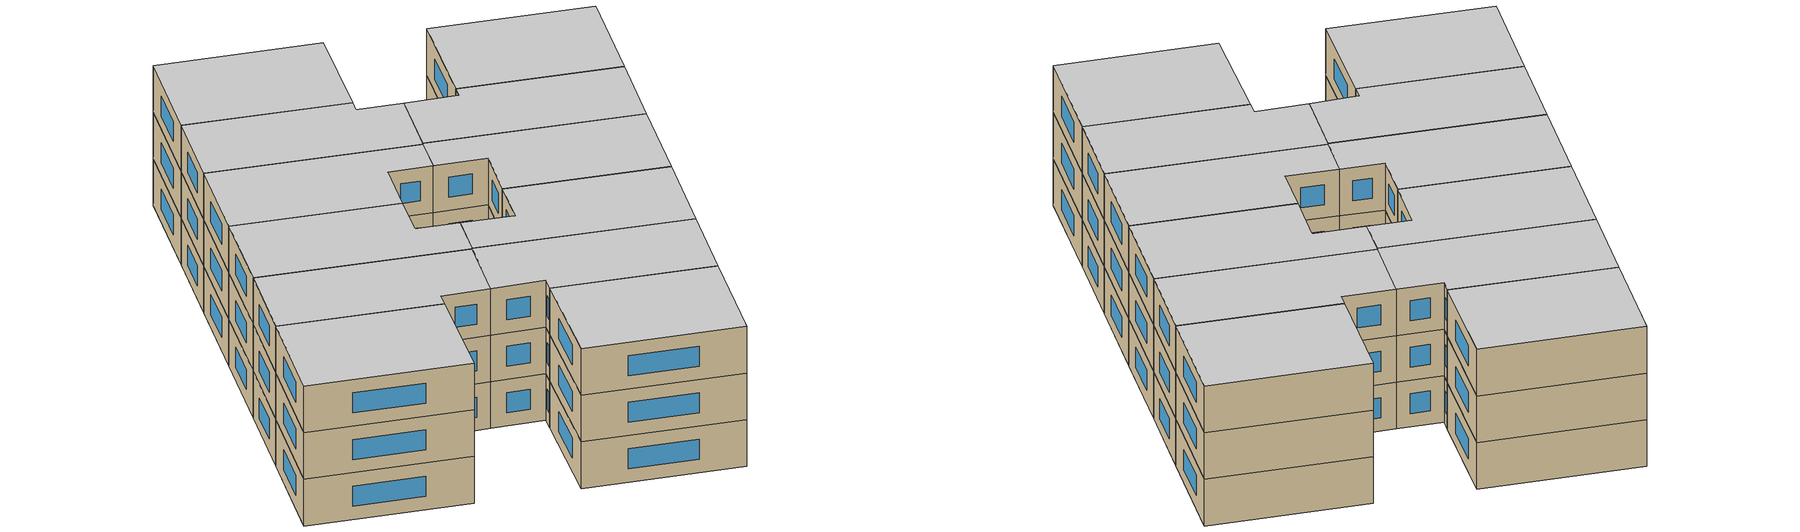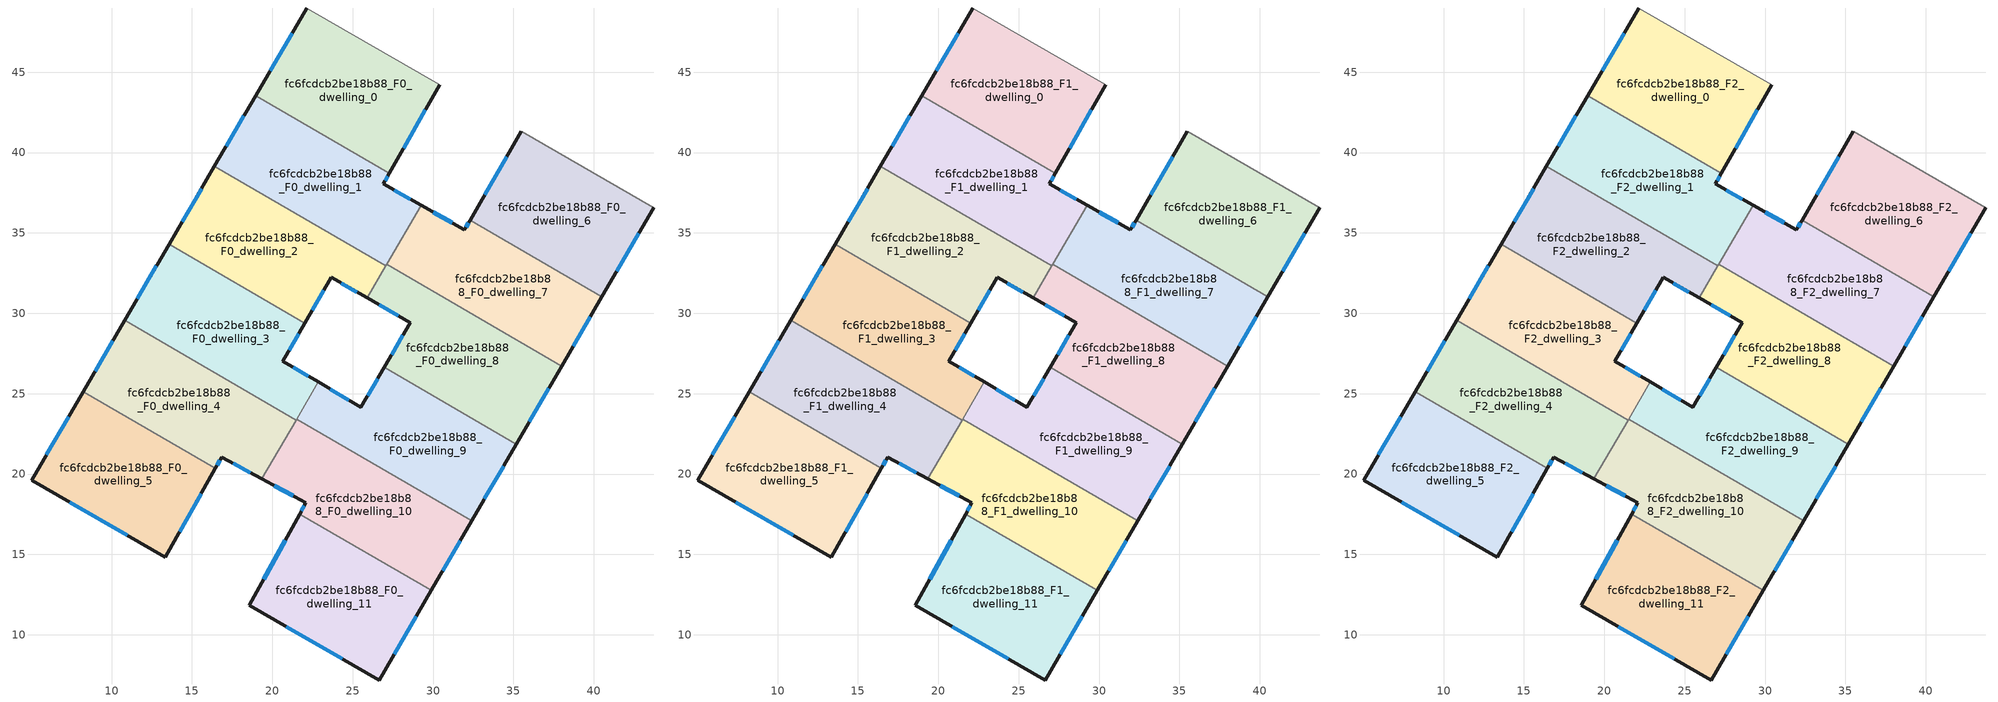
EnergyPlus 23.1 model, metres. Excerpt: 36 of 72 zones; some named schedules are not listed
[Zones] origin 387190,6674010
fc6fcdcb2be18b88_F0_dwelling_0
 floor ground (EU_floor_Construction): 30.42,44.23 27.28,38.71 18.96,43.55 22.13,49 z0
 wall outside (EU_wall_Construction): 22.13,49 18.96,43.55 / 27.28,38.71 30.42,44.23 z0:3
 wall to fc6fcdcb2be18b88_F0_dwelling_1 (EU_wall_Construction): 18.96,43.55 27.28,38.71 z0:3
 wall adiabatic (EU_wall_Construction): 30.42,44.23 22.13,49 z0:3
 window (EU_Window_Construction): 21.22,47.44 19.86,45.1 / 28.18,40.28 29.52,42.65 z0.86:2.14
fc6fcdcb2be18b88_F0_dwelling_1
 floor ground (EU_floor_Construction): 27.28,38.71 26.91,38.05 29.25,36.73 27.06,32.96 16.4,39.15 18.96,43.55 z0
 wall outside (EU_wall_Construction): 18.96,43.55 16.4,39.15 / 29.25,36.73 26.91,38.05 27.28,38.71 z0:3
 wall to fc6fcdcb2be18b88_F0_dwelling_2 (EU_wall_Construction): 16.4,39.15 27.06,32.96 z0:3
 wall to fc6fcdcb2be18b88_F0_dwelling_7 (EU_wall_Construction): 27.11,33.04 29.25,36.73 z0:3
 wall to fc6fcdcb2be18b88_F0_dwelling_8 (EU_wall_Construction): 27.06,32.96 27.11,33.04 z0:3
 window (EU_Window_Construction): 18.23,42.29 17.13,40.41 / 27.02,38.24 27.18,38.52 / 28.58,37.1 27.58,37.67 z0.86:2.14
fc6fcdcb2be18b88_F0_dwelling_10
 floor ground (EU_floor_Construction): 32.4,17.09 29.88,12.76 21.7,17.51 22.09,18.22 19.35,19.7 21.51,23.42 z0
 wall outside (EU_wall_Construction): 19.35,19.7 22.09,18.22 21.7,17.51 / 29.88,12.76 32.4,17.09 z0:3
 wall to fc6fcdcb2be18b88_F0_dwelling_9 (EU_wall_Construction): 32.4,17.09 21.51,23.42 z0:3
 wall to fc6fcdcb2be18b88_F0_dwelling_11 (EU_wall_Construction): 21.7,17.51 29.88,12.76 z0:3
 wall to fc6fcdcb2be18b88_F0_dwelling_4 (EU_wall_Construction): 21.48,23.36 19.35,19.7 z0:3
 wall to fc6fcdcb2be18b88_F0_dwelling_3 (EU_wall_Construction): 21.51,23.42 21.48,23.36 z0:3
 window (EU_Window_Construction): 20.13,19.27 21.31,18.64 / 30.6,13.99 31.68,15.85 / 21.98,18.02 21.81,17.71 z0.86:2.14
fc6fcdcb2be18b88_F0_dwelling_11
 floor ground (EU_floor_Construction): 29.88,12.76 26.64,7.19 18.57,11.83 21.7,17.51 z0
 wall outside (EU_wall_Construction): 21.7,17.51 18.57,11.83 26.64,7.19 29.88,12.76 z0:3
 window (EU_Window_Construction): 27.57,8.78 28.96,11.16 / 20.87,10.51 24.34,8.51 / 20.8,15.89 19.46,13.46 z0.86:2.14
fc6fcdcb2be18b88_F0_dwelling_2
 floor ground (EU_floor_Construction): 27.06,32.96 25.89,30.96 23.66,32.23 22.02,29.39 13.58,34.3 16.4,39.15 z0
 wall outside (EU_wall_Construction): 16.4,39.15 13.58,34.3 / 22.02,29.39 23.66,32.23 25.89,30.96 z0:3
 wall to fc6fcdcb2be18b88_F0_dwelling_3 (EU_wall_Construction): 13.58,34.3 22.02,29.39 z0:3
 wall to fc6fcdcb2be18b88_F0_dwelling_8 (EU_wall_Construction): 25.89,30.96 27.06,32.96 z0:3
 window (EU_Window_Construction): 15.59,37.76 14.38,35.69 / 24.3,31.87 25.26,31.32 / 22.49,30.2 23.19,31.42 z0.86:2.14
fc6fcdcb2be18b88_F0_dwelling_3
 floor ground (EU_floor_Construction): 22.02,29.39 20.66,27.03 22.85,25.73 21.48,23.36 10.82,29.56 13.58,34.3 z0
 wall outside (EU_wall_Construction): 13.58,34.3 10.82,29.56 / 22.85,25.73 20.66,27.03 22.02,29.39 z0:3
 wall to fc6fcdcb2be18b88_F0_dwelling_4 (EU_wall_Construction): 10.82,29.56 21.48,23.36 z0:3
 wall to fc6fcdcb2be18b88_F0_dwelling_9 (EU_wall_Construction): 21.51,23.42 22.85,25.73 z0:3
 window (EU_Window_Construction): 12.79,32.95 11.6,30.91 / 21.05,27.7 21.63,28.72 / 22.23,26.1 21.29,26.65 z0.86:2.14
fc6fcdcb2be18b88_F0_dwelling_4
 floor ground (EU_floor_Construction): 21.48,23.36 19.35,19.7 16.84,21.05 16.45,20.36 8.24,25.13 10.82,29.56 z0
 wall outside (EU_wall_Construction): 10.82,29.56 8.24,25.13 / 16.45,20.36 16.84,21.05 19.35,19.7 z0:3
 wall to fc6fcdcb2be18b88_F0_dwelling_5 (EU_wall_Construction): 8.24,25.13 16.45,20.36 z0:3
 window (EU_Window_Construction): 10.08,28.29 8.98,26.4 / 17.56,20.66 18.63,20.08 / 16.56,20.56 16.73,20.85 z0.86:2.14
fc6fcdcb2be18b88_F0_dwelling_5
 floor ground (EU_floor_Construction): 16.45,20.36 13.34,14.84 5.03,19.62 8.24,25.13 z0
 wall outside (EU_wall_Construction): 8.24,25.13 5.03,19.62 13.34,14.84 16.45,20.36 z0:3
 window (EU_Window_Construction): 14.23,16.42 15.56,18.78 / 7.41,18.25 10.97,16.2 / 7.32,23.56 5.95,21.19 z0.86:2.14
fc6fcdcb2be18b88_F0_dwelling_6
 floor ground (EU_floor_Construction): 43.73,36.58 40.51,31.03 32.3,35.8 35.48,41.32 z0
 wall outside (EU_wall_Construction): 35.48,41.32 32.3,35.8 / 40.51,31.03 43.73,36.58 z0:3
 wall to fc6fcdcb2be18b88_F0_dwelling_7 (EU_wall_Construction): 32.3,35.8 40.51,31.03 z0:3
 wall adiabatic (EU_wall_Construction): 43.73,36.58 35.48,41.32 z0:3
 window (EU_Window_Construction): 34.57,39.74 33.21,37.38 / 41.43,32.62 42.81,34.99 z0.86:2.14
fc6fcdcb2be18b88_F0_dwelling_7
 floor ground (EU_floor_Construction): 40.51,31.03 37.99,26.71 27.11,33.04 29.25,36.73 31.95,35.2 32.3,35.8 z0
 wall outside (EU_wall_Construction): 32.3,35.8 31.95,35.2 29.25,36.73 / 37.99,26.71 40.51,31.03 z0:3
 wall to fc6fcdcb2be18b88_F0_dwelling_8 (EU_wall_Construction): 27.11,33.04 37.99,26.71 z0:3
 window (EU_Window_Construction): 31.18,35.63 30.02,36.29 / 32.2,35.63 32.05,35.37 / 38.71,27.95 39.79,29.8 z0.86:2.14
fc6fcdcb2be18b88_F0_dwelling_8
 floor ground (EU_floor_Construction): 37.99,26.71 35.17,21.86 26.96,26.63 28.59,29.42 25.89,30.96 27.11,33.04 z0
 wall outside (EU_wall_Construction): 25.89,30.96 28.59,29.42 26.96,26.63 / 35.17,21.86 37.99,26.71 z0:3
 wall to fc6fcdcb2be18b88_F0_dwelling_9 (EU_wall_Construction): 26.96,26.63 35.17,21.86 z0:3
 window (EU_Window_Construction): 26.66,30.52 27.82,29.86 / 35.98,23.25 37.19,25.33 / 28.12,28.62 27.43,27.43 z0.86:2.14
fc6fcdcb2be18b88_F0_dwelling_9
 floor ground (EU_floor_Construction): 35.17,21.86 32.4,17.09 21.51,23.42 22.85,25.73 25.51,24.15 26.96,26.63 z0
 wall outside (EU_wall_Construction): 26.96,26.63 25.51,24.15 22.85,25.73 / 32.4,17.09 35.17,21.86 z0:3
 window (EU_Window_Construction): 24.75,24.6 23.61,25.28 / 26.55,25.93 25.93,24.86 / 33.19,18.45 34.38,20.5 z0.86:2.14
fc6fcdcb2be18b88_F1_dwelling_0
 floor to fc6fcdcb2be18b88_F0_dwelling_0 (EU_floor_Construction): 30.42,44.23 27.28,38.71 18.96,43.55 22.13,49 z3
 wall outside (EU_wall_Construction): 22.13,49 18.96,43.55 / 27.28,38.71 30.42,44.23 z3:6
 wall to fc6fcdcb2be18b88_F1_dwelling_1 (EU_wall_Construction): 18.96,43.55 27.28,38.71 z3:6
 wall adiabatic (EU_wall_Construction): 30.42,44.23 22.13,49 z3:6
 window (EU_Window_Construction): 21.22,47.44 19.86,45.1 / 28.18,40.28 29.52,42.65 z3.86:5.14
fc6fcdcb2be18b88_F1_dwelling_1
 floor to fc6fcdcb2be18b88_F0_dwelling_1 (EU_floor_Construction): 27.28,38.71 26.91,38.05 29.25,36.73 27.06,32.96 16.4,39.15 18.96,43.55 z3
 wall outside (EU_wall_Construction): 18.96,43.55 16.4,39.15 / 29.25,36.73 26.91,38.05 27.28,38.71 z3:6
 wall to fc6fcdcb2be18b88_F1_dwelling_2 (EU_wall_Construction): 16.4,39.15 27.06,32.96 z3:6
 wall to fc6fcdcb2be18b88_F1_dwelling_7 (EU_wall_Construction): 27.11,33.04 29.25,36.73 z3:6
 wall to fc6fcdcb2be18b88_F1_dwelling_8 (EU_wall_Construction): 27.06,32.96 27.11,33.04 z3:6
 window (EU_Window_Construction): 18.23,42.29 17.13,40.41 / 27.02,38.24 27.18,38.52 / 28.58,37.1 27.58,37.67 z3.86:5.14
fc6fcdcb2be18b88_F1_dwelling_10
 floor to fc6fcdcb2be18b88_F0_dwelling_10 (EU_floor_Construction): 32.4,17.09 29.88,12.76 21.7,17.51 22.09,18.22 19.35,19.7 21.51,23.42 z3
 wall outside (EU_wall_Construction): 19.35,19.7 22.09,18.22 21.7,17.51 / 29.88,12.76 32.4,17.09 z3:6
 wall to fc6fcdcb2be18b88_F1_dwelling_9 (EU_wall_Construction): 32.4,17.09 21.51,23.42 z3:6
 wall to fc6fcdcb2be18b88_F1_dwelling_11 (EU_wall_Construction): 21.7,17.51 29.88,12.76 z3:6
 wall to fc6fcdcb2be18b88_F1_dwelling_4 (EU_wall_Construction): 21.48,23.36 19.35,19.7 z3:6
 wall to fc6fcdcb2be18b88_F1_dwelling_3 (EU_wall_Construction): 21.51,23.42 21.48,23.36 z3:6
 window (EU_Window_Construction): 20.13,19.27 21.31,18.64 / 30.6,13.99 31.68,15.85 / 21.98,18.02 21.81,17.71 z3.86:5.14
fc6fcdcb2be18b88_F1_dwelling_11
 floor to fc6fcdcb2be18b88_F0_dwelling_11 (EU_floor_Construction): 29.88,12.76 26.64,7.19 18.57,11.83 21.7,17.51 z3
 wall outside (EU_wall_Construction): 21.7,17.51 18.57,11.83 26.64,7.19 29.88,12.76 z3:6
 window (EU_Window_Construction): 27.57,8.78 28.96,11.16 / 20.87,10.51 24.34,8.51 / 20.8,15.89 19.46,13.46 z3.86:5.14
fc6fcdcb2be18b88_F1_dwelling_2
 floor to fc6fcdcb2be18b88_F0_dwelling_2 (EU_floor_Construction): 27.06,32.96 25.89,30.96 23.66,32.23 22.02,29.39 13.58,34.3 16.4,39.15 z3
 wall outside (EU_wall_Construction): 16.4,39.15 13.58,34.3 / 22.02,29.39 23.66,32.23 25.89,30.96 z3:6
 wall to fc6fcdcb2be18b88_F1_dwelling_3 (EU_wall_Construction): 13.58,34.3 22.02,29.39 z3:6
 wall to fc6fcdcb2be18b88_F1_dwelling_8 (EU_wall_Construction): 25.89,30.96 27.06,32.96 z3:6
 window (EU_Window_Construction): 15.59,37.76 14.38,35.69 / 24.3,31.87 25.26,31.32 / 22.49,30.2 23.19,31.42 z3.86:5.14
fc6fcdcb2be18b88_F1_dwelling_3
 floor to fc6fcdcb2be18b88_F0_dwelling_3 (EU_floor_Construction): 22.02,29.39 20.66,27.03 22.85,25.73 21.48,23.36 10.82,29.56 13.58,34.3 z3
 wall outside (EU_wall_Construction): 13.58,34.3 10.82,29.56 / 22.85,25.73 20.66,27.03 22.02,29.39 z3:6
 wall to fc6fcdcb2be18b88_F1_dwelling_4 (EU_wall_Construction): 10.82,29.56 21.48,23.36 z3:6
 wall to fc6fcdcb2be18b88_F1_dwelling_9 (EU_wall_Construction): 21.51,23.42 22.85,25.73 z3:6
 window (EU_Window_Construction): 12.79,32.95 11.6,30.91 / 21.05,27.7 21.63,28.72 / 22.23,26.1 21.29,26.65 z3.86:5.14
fc6fcdcb2be18b88_F1_dwelling_4
 floor to fc6fcdcb2be18b88_F0_dwelling_4 (EU_floor_Construction): 21.48,23.36 19.35,19.7 16.84,21.05 16.45,20.36 8.24,25.13 10.82,29.56 z3
 wall outside (EU_wall_Construction): 10.82,29.56 8.24,25.13 / 16.45,20.36 16.84,21.05 19.35,19.7 z3:6
 wall to fc6fcdcb2be18b88_F1_dwelling_5 (EU_wall_Construction): 8.24,25.13 16.45,20.36 z3:6
 window (EU_Window_Construction): 10.08,28.29 8.98,26.4 / 17.56,20.66 18.63,20.08 / 16.56,20.56 16.73,20.85 z3.86:5.14
fc6fcdcb2be18b88_F1_dwelling_5
 floor to fc6fcdcb2be18b88_F0_dwelling_5 (EU_floor_Construction): 16.45,20.36 13.34,14.84 5.03,19.62 8.24,25.13 z3
 wall outside (EU_wall_Construction): 8.24,25.13 5.03,19.62 13.34,14.84 16.45,20.36 z3:6
 window (EU_Window_Construction): 14.23,16.42 15.56,18.78 / 7.41,18.25 10.97,16.2 / 7.32,23.56 5.95,21.19 z3.86:5.14
fc6fcdcb2be18b88_F1_dwelling_6
 floor to fc6fcdcb2be18b88_F0_dwelling_6 (EU_floor_Construction): 43.73,36.58 40.51,31.03 32.3,35.8 35.48,41.32 z3
 wall outside (EU_wall_Construction): 35.48,41.32 32.3,35.8 / 40.51,31.03 43.73,36.58 z3:6
 wall to fc6fcdcb2be18b88_F1_dwelling_7 (EU_wall_Construction): 32.3,35.8 40.51,31.03 z3:6
 wall adiabatic (EU_wall_Construction): 43.73,36.58 35.48,41.32 z3:6
 window (EU_Window_Construction): 34.57,39.74 33.21,37.38 / 41.43,32.62 42.81,34.99 z3.86:5.14
fc6fcdcb2be18b88_F1_dwelling_7
 floor to fc6fcdcb2be18b88_F0_dwelling_7 (EU_floor_Construction): 40.51,31.03 37.99,26.71 27.11,33.04 29.25,36.73 31.95,35.2 32.3,35.8 z3
 wall outside (EU_wall_Construction): 32.3,35.8 31.95,35.2 29.25,36.73 / 37.99,26.71 40.51,31.03 z3:6
 wall to fc6fcdcb2be18b88_F1_dwelling_8 (EU_wall_Construction): 27.11,33.04 37.99,26.71 z3:6
 window (EU_Window_Construction): 31.18,35.63 30.02,36.29 / 32.2,35.63 32.05,35.37 / 38.71,27.95 39.79,29.8 z3.86:5.14
fc6fcdcb2be18b88_F1_dwelling_8
 floor to fc6fcdcb2be18b88_F0_dwelling_8 (EU_floor_Construction): 37.99,26.71 35.17,21.86 26.96,26.63 28.59,29.42 25.89,30.96 27.11,33.04 z3
 wall outside (EU_wall_Construction): 25.89,30.96 28.59,29.42 26.96,26.63 / 35.17,21.86 37.99,26.71 z3:6
 wall to fc6fcdcb2be18b88_F1_dwelling_9 (EU_wall_Construction): 26.96,26.63 35.17,21.86 z3:6
 window (EU_Window_Construction): 26.66,30.52 27.82,29.86 / 35.98,23.25 37.19,25.33 / 28.12,28.62 27.43,27.43 z3.86:5.14
fc6fcdcb2be18b88_F1_dwelling_9
 floor to fc6fcdcb2be18b88_F0_dwelling_9 (EU_floor_Construction): 35.17,21.86 32.4,17.09 21.51,23.42 22.85,25.73 25.51,24.15 26.96,26.63 z3
 wall outside (EU_wall_Construction): 26.96,26.63 25.51,24.15 22.85,25.73 / 32.4,17.09 35.17,21.86 z3:6
 window (EU_Window_Construction): 24.75,24.6 23.61,25.28 / 26.55,25.93 25.93,24.86 / 33.19,18.45 34.38,20.5 z3.86:5.14
fc6fcdcb2be18b88_F2_dwelling_0
 floor to fc6fcdcb2be18b88_F1_dwelling_0 (EU_floor_Construction): 30.42,44.23 27.28,38.71 18.96,43.55 22.13,49 z6
 wall outside (EU_wall_Construction): 22.13,49 18.96,43.55 / 27.28,38.71 30.42,44.23 z6:9
 wall to fc6fcdcb2be18b88_F2_dwelling_1 (EU_wall_Construction): 18.96,43.55 27.28,38.71 z6:9
 wall adiabatic (EU_wall_Construction): 30.42,44.23 22.13,49 z6:9
 window (EU_Window_Construction): 21.22,47.44 19.86,45.1 / 28.18,40.28 29.52,42.65 z6.86:8.14
 ceiling to fc6fcdcb2be18b88_F3_dwelling_0 (EU_floor_Construction): 27.28,38.71 30.42,44.23 22.13,49 18.96,43.55 z9
fc6fcdcb2be18b88_F2_dwelling_1
 floor to fc6fcdcb2be18b88_F1_dwelling_1 (EU_floor_Construction): 27.28,38.71 26.91,38.05 29.25,36.73 27.06,32.96 16.4,39.15 18.96,43.55 z6
 wall outside (EU_wall_Construction): 18.96,43.55 16.4,39.15 / 29.25,36.73 26.91,38.05 27.28,38.71 z6:9
 wall to fc6fcdcb2be18b88_F2_dwelling_2 (EU_wall_Construction): 16.4,39.15 27.06,32.96 z6:9
 wall to fc6fcdcb2be18b88_F2_dwelling_7 (EU_wall_Construction): 27.11,33.04 29.25,36.73 z6:9
 wall to fc6fcdcb2be18b88_F2_dwelling_8 (EU_wall_Construction): 27.06,32.96 27.11,33.04 z6:9
 window (EU_Window_Construction): 18.23,42.29 17.13,40.41 / 27.02,38.24 27.18,38.52 / 28.58,37.1 27.58,37.67 z6.86:8.14
 ceiling to fc6fcdcb2be18b88_F3_dwelling_1 (EU_floor_Construction): 27.06,32.96 29.25,36.73 26.91,38.05 27.28,38.71 18.96,43.55 16.4,39.15 z9
fc6fcdcb2be18b88_F2_dwelling_10
 floor to fc6fcdcb2be18b88_F1_dwelling_10 (EU_floor_Construction): 32.4,17.09 29.88,12.76 21.7,17.51 22.09,18.22 19.35,19.7 21.51,23.42 z6
 wall outside (EU_wall_Construction): 19.35,19.7 22.09,18.22 21.7,17.51 / 29.88,12.76 32.4,17.09 z6:9
 wall to fc6fcdcb2be18b88_F2_dwelling_9 (EU_wall_Construction): 32.4,17.09 21.51,23.42 z6:9
 wall to fc6fcdcb2be18b88_F2_dwelling_11 (EU_wall_Construction): 21.7,17.51 29.88,12.76 z6:9
 wall to fc6fcdcb2be18b88_F2_dwelling_4 (EU_wall_Construction): 21.48,23.36 19.35,19.7 z6:9
 wall to fc6fcdcb2be18b88_F2_dwelling_3 (EU_wall_Construction): 21.51,23.42 21.48,23.36 z6:9
 window (EU_Window_Construction): 20.13,19.27 21.31,18.64 / 30.6,13.99 31.68,15.85 / 21.98,18.02 21.81,17.71 z6.86:8.14
 ceiling to fc6fcdcb2be18b88_F3_dwelling_10 (EU_floor_Construction): 29.88,12.76 32.4,17.09 21.51,23.42 19.35,19.7 22.09,18.22 21.7,17.51 z9
fc6fcdcb2be18b88_F2_dwelling_11
 floor to fc6fcdcb2be18b88_F1_dwelling_11 (EU_floor_Construction): 29.88,12.76 26.64,7.19 18.57,11.83 21.7,17.51 z6
 wall outside (EU_wall_Construction): 21.7,17.51 18.57,11.83 26.64,7.19 29.88,12.76 z6:9
 window (EU_Window_Construction): 27.57,8.78 28.96,11.16 / 20.87,10.51 24.34,8.51 / 20.8,15.89 19.46,13.46 z6.86:8.14
 ceiling to fc6fcdcb2be18b88_F3_dwelling_11 (EU_floor_Construction): 26.64,7.19 29.88,12.76 21.7,17.51 18.57,11.83 z9
fc6fcdcb2be18b88_F2_dwelling_2
 floor to fc6fcdcb2be18b88_F1_dwelling_2 (EU_floor_Construction): 27.06,32.96 25.89,30.96 23.66,32.23 22.02,29.39 13.58,34.3 16.4,39.15 z6
 wall outside (EU_wall_Construction): 16.4,39.15 13.58,34.3 / 22.02,29.39 23.66,32.23 25.89,30.96 z6:9
 wall to fc6fcdcb2be18b88_F2_dwelling_3 (EU_wall_Construction): 13.58,34.3 22.02,29.39 z6:9
 wall to fc6fcdcb2be18b88_F2_dwelling_8 (EU_wall_Construction): 25.89,30.96 27.06,32.96 z6:9
 window (EU_Window_Construction): 15.59,37.76 14.38,35.69 / 24.3,31.87 25.26,31.32 / 22.49,30.2 23.19,31.42 z6.86:8.14
 ceiling to fc6fcdcb2be18b88_F3_dwelling_2 (EU_floor_Construction): 25.89,30.96 27.06,32.96 16.4,39.15 13.58,34.3 22.02,29.39 23.66,32.23 z9
fc6fcdcb2be18b88_F2_dwelling_3
 floor to fc6fcdcb2be18b88_F1_dwelling_3 (EU_floor_Construction): 22.02,29.39 20.66,27.03 22.85,25.73 21.48,23.36 10.82,29.56 13.58,34.3 z6
 wall outside (EU_wall_Construction): 13.58,34.3 10.82,29.56 / 22.85,25.73 20.66,27.03 22.02,29.39 z6:9
 wall to fc6fcdcb2be18b88_F2_dwelling_4 (EU_wall_Construction): 10.82,29.56 21.48,23.36 z6:9
 wall to fc6fcdcb2be18b88_F2_dwelling_9 (EU_wall_Construction): 21.51,23.42 22.85,25.73 z6:9
 window (EU_Window_Construction): 12.79,32.95 11.6,30.91 / 21.05,27.7 21.63,28.72 / 22.23,26.1 21.29,26.65 z6.86:8.14
 ceiling to fc6fcdcb2be18b88_F3_dwelling_3 (EU_floor_Construction): 21.48,23.36 22.85,25.73 20.66,27.03 22.02,29.39 13.58,34.3 10.82,29.56 z9
fc6fcdcb2be18b88_F2_dwelling_4
 floor to fc6fcdcb2be18b88_F1_dwelling_4 (EU_floor_Construction): 21.48,23.36 19.35,19.7 16.84,21.05 16.45,20.36 8.24,25.13 10.82,29.56 z6
 wall outside (EU_wall_Construction): 10.82,29.56 8.24,25.13 / 16.45,20.36 16.84,21.05 19.35,19.7 z6:9
 wall to fc6fcdcb2be18b88_F2_dwelling_5 (EU_wall_Construction): 8.24,25.13 16.45,20.36 z6:9
 window (EU_Window_Construction): 10.08,28.29 8.98,26.4 / 17.56,20.66 18.63,20.08 / 16.56,20.56 16.73,20.85 z6.86:8.14
 ceiling to fc6fcdcb2be18b88_F3_dwelling_4 (EU_floor_Construction): 19.35,19.7 21.48,23.36 10.82,29.56 8.24,25.13 16.45,20.36 16.84,21.05 z9
fc6fcdcb2be18b88_F2_dwelling_5
 floor to fc6fcdcb2be18b88_F1_dwelling_5 (EU_floor_Construction): 16.45,20.36 13.34,14.84 5.03,19.62 8.24,25.13 z6
 wall outside (EU_wall_Construction): 8.24,25.13 5.03,19.62 13.34,14.84 16.45,20.36 z6:9
 window (EU_Window_Construction): 14.23,16.42 15.56,18.78 / 7.41,18.25 10.97,16.2 / 7.32,23.56 5.95,21.19 z6.86:8.14
 ceiling to fc6fcdcb2be18b88_F3_dwelling_5 (EU_floor_Construction): 13.34,14.84 16.45,20.36 8.24,25.13 5.03,19.62 z9
fc6fcdcb2be18b88_F2_dwelling_6
 floor to fc6fcdcb2be18b88_F1_dwelling_6 (EU_floor_Construction): 43.73,36.58 40.51,31.03 32.3,35.8 35.48,41.32 z6
 wall outside (EU_wall_Construction): 35.48,41.32 32.3,35.8 / 40.51,31.03 43.73,36.58 z6:9
 wall to fc6fcdcb2be18b88_F2_dwelling_7 (EU_wall_Construction): 32.3,35.8 40.51,31.03 z6:9
 wall adiabatic (EU_wall_Construction): 43.73,36.58 35.48,41.32 z6:9
 window (EU_Window_Construction): 34.57,39.74 33.21,37.38 / 41.43,32.62 42.81,34.99 z6.86:8.14
 ceiling to fc6fcdcb2be18b88_F3_dwelling_6 (EU_floor_Construction): 40.51,31.03 43.73,36.58 35.48,41.32 32.3,35.8 z9
fc6fcdcb2be18b88_F2_dwelling_7
 floor to fc6fcdcb2be18b88_F1_dwelling_7 (EU_floor_Construction): 40.51,31.03 37.99,26.71 27.11,33.04 29.25,36.73 31.95,35.2 32.3,35.8 z6
 wall outside (EU_wall_Construction): 32.3,35.8 31.95,35.2 29.25,36.73 / 37.99,26.71 40.51,31.03 z6:9
 wall to fc6fcdcb2be18b88_F2_dwelling_8 (EU_wall_Construction): 27.11,33.04 37.99,26.71 z6:9
 window (EU_Window_Construction): 31.18,35.63 30.02,36.29 / 32.2,35.63 32.05,35.37 / 38.71,27.95 39.79,29.8 z6.86:8.14
 ceiling to fc6fcdcb2be18b88_F3_dwelling_7 (EU_floor_Construction): 37.99,26.71 40.51,31.03 32.3,35.8 31.95,35.2 29.25,36.73 27.11,33.04 z9
fc6fcdcb2be18b88_F2_dwelling_8
 floor to fc6fcdcb2be18b88_F1_dwelling_8 (EU_floor_Construction): 37.99,26.71 35.17,21.86 26.96,26.63 28.59,29.42 25.89,30.96 27.11,33.04 z6
 wall outside (EU_wall_Construction): 25.89,30.96 28.59,29.42 26.96,26.63 / 35.17,21.86 37.99,26.71 z6:9
 wall to fc6fcdcb2be18b88_F2_dwelling_9 (EU_wall_Construction): 26.96,26.63 35.17,21.86 z6:9
 window (EU_Window_Construction): 26.66,30.52 27.82,29.86 / 35.98,23.25 37.19,25.33 / 28.12,28.62 27.43,27.43 z6.86:8.14
 ceiling to fc6fcdcb2be18b88_F3_dwelling_8 (EU_floor_Construction): 35.17,21.86 37.99,26.71 27.11,33.04 25.89,30.96 28.59,29.42 26.96,26.63 z9
fc6fcdcb2be18b88_F2_dwelling_9
 floor to fc6fcdcb2be18b88_F1_dwelling_9 (EU_floor_Construction): 35.17,21.86 32.4,17.09 21.51,23.42 22.85,25.73 25.51,24.15 26.96,26.63 z6
 wall outside (EU_wall_Construction): 26.96,26.63 25.51,24.15 22.85,25.73 / 32.4,17.09 35.17,21.86 z6:9
 window (EU_Window_Construction): 24.75,24.6 23.61,25.28 / 26.55,25.93 25.93,24.86 / 33.19,18.45 34.38,20.5 z6.86:8.14
 ceiling to fc6fcdcb2be18b88_F3_dwelling_9 (EU_floor_Construction): 32.4,17.09 35.17,21.86 26.96,26.63 25.51,24.15 22.85,25.73 21.51,23.42 z9
[Building]
EU S2 Campaign: North Axis=0; Terrain=City; Solar Distribution=FullExterior
[Site:Location]
Helsinki-Vantaa.AP: Latitude=60.317; Longitude=24.963; Time Zone=2; Elevation=54.6
[SizingPeriod:WeatherFileDays]
AnnualSizingPeriod: Begin Month=1; Begin Day of Month=1; End Month=12; End Day of Month=31; Day of Week for Start Day=Monday; Use Weather File Daylight Saving Period=No; Use Weather File Rain and Snow Indicators=No
[MATERIAL]
EU_InternalMass_Material: Roughness=MediumRough; Thickness=0.1; Conductivity=1; Density=1800; Specific Heat=900; Thermal Absorptance=0.9; Solar Absorptance=0.7; Visible Absorptance=0.7
[MATERIAL:NOMASS] Roughness=MediumRough; Thermal Absorptance=0.9; Solar Absorptance=0.7; Visible Absorptance=0.7
Name | Thermal Resistance
EU_wall_NoMass | 1.10183
EU_floor_NoMass | 1.70606
[WINDOWMATERIAL:SIMPLEGLAZINGSYSTEM]
EU_Window_SimpleGlazing: UFactor=3.11035; Solar Heat Gain Coefficient=0.8; Visible Transmittance=0.8
[CONSTRUCTION]
EU_wall_Construction: EU_wall_NoMass
EU_floor_Construction: EU_floor_NoMass
EU_Window_Construction: EU_Window_SimpleGlazing
EU_InternalMass_Construction: EU_InternalMass_Material
[ZONE] Type=1; Multiplier=1; Ceiling Height=autocalculate; Floor Area=autocalculate; Part of Total Floor Area=Yes
Name | Volume
fc6fcdcb2be18b88_F0_dwelling_0; fc6fcdcb2be18b88_F1_dwelling_0; fc6fcdcb2be18b88_F2_dwelling_0; fc6fcdcb2be18b88_F0_dwelling_10; fc6fcdcb2be18b88_F1_dwelling_10; fc6fcdcb2be18b88_F2_dwelling_10; fc6fcdcb2be18b88_F0_dwelling_9; fc6fcdcb2be18b88_F1_dwelling_9; fc6fcdcb2be18b88_F2_dwelling_9 | 182.147
fc6fcdcb2be18b88_F0_dwelling_1; fc6fcdcb2be18b88_F1_dwelling_1; fc6fcdcb2be18b88_F2_dwelling_1 | 182.134
fc6fcdcb2be18b88_F0_dwelling_11; fc6fcdcb2be18b88_F1_dwelling_11; fc6fcdcb2be18b88_F2_dwelling_11 | 182.143
fc6fcdcb2be18b88_F0_dwelling_2; fc6fcdcb2be18b88_F1_dwelling_2; fc6fcdcb2be18b88_F2_dwelling_2 | 182.142
fc6fcdcb2be18b88_F0_dwelling_3; fc6fcdcb2be18b88_F1_dwelling_3; fc6fcdcb2be18b88_F2_dwelling_3 | 182.145
fc6fcdcb2be18b88_F0_dwelling_4; fc6fcdcb2be18b88_F1_dwelling_4; fc6fcdcb2be18b88_F2_dwelling_4 | 182.136
fc6fcdcb2be18b88_F0_dwelling_5; fc6fcdcb2be18b88_F1_dwelling_5; fc6fcdcb2be18b88_F2_dwelling_5 | 182.139
fc6fcdcb2be18b88_F0_dwelling_6; fc6fcdcb2be18b88_F1_dwelling_6; fc6fcdcb2be18b88_F2_dwelling_6 | 182.161
fc6fcdcb2be18b88_F0_dwelling_7; fc6fcdcb2be18b88_F1_dwelling_7; fc6fcdcb2be18b88_F2_dwelling_7 | 182.133
fc6fcdcb2be18b88_F0_dwelling_8; fc6fcdcb2be18b88_F1_dwelling_8; fc6fcdcb2be18b88_F2_dwelling_8 | 182.152
[INTERNALMASS] Construction=EU_InternalMass_Construction
Name | Zone or ZoneList | Surface Area
fc6fcdcb2be18b88_F0_dwelling_0_EU_InternalMass | fc6fcdcb2be18b88_F0_dwelling_0 | 60.7155
fc6fcdcb2be18b88_F0_dwelling_1_EU_InternalMass | fc6fcdcb2be18b88_F0_dwelling_1 | 60.7112
fc6fcdcb2be18b88_F0_dwelling_2_EU_InternalMass | fc6fcdcb2be18b88_F0_dwelling_2 | 60.7145
fc6fcdcb2be18b88_F0_dwelling_3_EU_InternalMass | fc6fcdcb2be18b88_F0_dwelling_3 | 60.715
fc6fcdcb2be18b88_F0_dwelling_4_EU_InternalMass | fc6fcdcb2be18b88_F0_dwelling_4 | 60.7122
fc6fcdcb2be18b88_F0_dwelling_5_EU_InternalMass | fc6fcdcb2be18b88_F0_dwelling_5 | 60.7128
fc6fcdcb2be18b88_F0_dwelling_6_EU_InternalMass | fc6fcdcb2be18b88_F0_dwelling_6 | 60.7206
fc6fcdcb2be18b88_F0_dwelling_7_EU_InternalMass | fc6fcdcb2be18b88_F0_dwelling_7 | 60.7107
fc6fcdcb2be18b88_F0_dwelling_8_EU_InternalMass | fc6fcdcb2be18b88_F0_dwelling_8 | 60.7173
fc6fcdcb2be18b88_F0_dwelling_9_EU_InternalMass | fc6fcdcb2be18b88_F0_dwelling_9 | 60.7152
fc6fcdcb2be18b88_F0_dwelling_10_EU_InternalMass | fc6fcdcb2be18b88_F0_dwelling_10 | 60.7162
fc6fcdcb2be18b88_F0_dwelling_11_EU_InternalMass | fc6fcdcb2be18b88_F0_dwelling_11 | 60.7141
fc6fcdcb2be18b88_F1_dwelling_0_EU_InternalMass | fc6fcdcb2be18b88_F1_dwelling_0 | 60.7155
fc6fcdcb2be18b88_F1_dwelling_1_EU_InternalMass | fc6fcdcb2be18b88_F1_dwelling_1 | 60.7112
fc6fcdcb2be18b88_F1_dwelling_2_EU_InternalMass | fc6fcdcb2be18b88_F1_dwelling_2 | 60.7145
fc6fcdcb2be18b88_F1_dwelling_3_EU_InternalMass | fc6fcdcb2be18b88_F1_dwelling_3 | 60.715
fc6fcdcb2be18b88_F1_dwelling_4_EU_InternalMass | fc6fcdcb2be18b88_F1_dwelling_4 | 60.7122
fc6fcdcb2be18b88_F1_dwelling_5_EU_InternalMass | fc6fcdcb2be18b88_F1_dwelling_5 | 60.7128
fc6fcdcb2be18b88_F1_dwelling_6_EU_InternalMass | fc6fcdcb2be18b88_F1_dwelling_6 | 60.7206
fc6fcdcb2be18b88_F1_dwelling_7_EU_InternalMass | fc6fcdcb2be18b88_F1_dwelling_7 | 60.7107
fc6fcdcb2be18b88_F1_dwelling_8_EU_InternalMass | fc6fcdcb2be18b88_F1_dwelling_8 | 60.7173
fc6fcdcb2be18b88_F1_dwelling_9_EU_InternalMass | fc6fcdcb2be18b88_F1_dwelling_9 | 60.7152
fc6fcdcb2be18b88_F1_dwelling_10_EU_InternalMass | fc6fcdcb2be18b88_F1_dwelling_10 | 60.7162
fc6fcdcb2be18b88_F1_dwelling_11_EU_InternalMass | fc6fcdcb2be18b88_F1_dwelling_11 | 60.7141
fc6fcdcb2be18b88_F2_dwelling_0_EU_InternalMass | fc6fcdcb2be18b88_F2_dwelling_0 | 60.7155
fc6fcdcb2be18b88_F2_dwelling_1_EU_InternalMass | fc6fcdcb2be18b88_F2_dwelling_1 | 60.7112
fc6fcdcb2be18b88_F2_dwelling_2_EU_InternalMass | fc6fcdcb2be18b88_F2_dwelling_2 | 60.7145
fc6fcdcb2be18b88_F2_dwelling_3_EU_InternalMass | fc6fcdcb2be18b88_F2_dwelling_3 | 60.715
fc6fcdcb2be18b88_F2_dwelling_4_EU_InternalMass | fc6fcdcb2be18b88_F2_dwelling_4 | 60.7122
fc6fcdcb2be18b88_F2_dwelling_5_EU_InternalMass | fc6fcdcb2be18b88_F2_dwelling_5 | 60.7128
fc6fcdcb2be18b88_F2_dwelling_6_EU_InternalMass | fc6fcdcb2be18b88_F2_dwelling_6 | 60.7206
fc6fcdcb2be18b88_F2_dwelling_7_EU_InternalMass | fc6fcdcb2be18b88_F2_dwelling_7 | 60.7107
fc6fcdcb2be18b88_F2_dwelling_8_EU_InternalMass | fc6fcdcb2be18b88_F2_dwelling_8 | 60.7173
fc6fcdcb2be18b88_F2_dwelling_9_EU_InternalMass | fc6fcdcb2be18b88_F2_dwelling_9 | 60.7152
fc6fcdcb2be18b88_F2_dwelling_10_EU_InternalMass | fc6fcdcb2be18b88_F2_dwelling_10 | 60.7162
fc6fcdcb2be18b88_F2_dwelling_11_EU_InternalMass | fc6fcdcb2be18b88_F2_dwelling_11 | 60.7141
[OTHEREQUIPMENT] Fuel Type=Electricity; Design Level Calculation Method=Watts/Area; Power per Zone Floor Area=1; Fraction Latent=0; Fraction Radiant=0; Fraction Lost=0; Carbon Dioxide Generation Rate=0; EndUse Subcategory=EU_Step8_InternalGains
Name | Zone or ZoneList or Space or SpaceList | Schedule
EU_Step8_InternalGain_fc6fcdcb2be18b88_F0_dwelling_0_f000 | fc6fcdcb2be18b88_F0_dwelling_0 | EU_Step8_GainSchedule_fc6fcdcb2be18b88_F0_dwelling_0_f000
EU_Step8_InternalGain_fc6fcdcb2be18b88_F0_dwelling_1_f000 | fc6fcdcb2be18b88_F0_dwelling_1 | EU_Step8_GainSchedule_fc6fcdcb2be18b88_F0_dwelling_1_f000
EU_Step8_InternalGain_fc6fcdcb2be18b88_F0_dwelling_2_f000 | fc6fcdcb2be18b88_F0_dwelling_2 | EU_Step8_GainSchedule_fc6fcdcb2be18b88_F0_dwelling_2_f000
EU_Step8_InternalGain_fc6fcdcb2be18b88_F0_dwelling_3_f000 | fc6fcdcb2be18b88_F0_dwelling_3 | EU_Step8_GainSchedule_fc6fcdcb2be18b88_F0_dwelling_3_f000
EU_Step8_InternalGain_fc6fcdcb2be18b88_F0_dwelling_4_f000 | fc6fcdcb2be18b88_F0_dwelling_4 | EU_Step8_GainSchedule_fc6fcdcb2be18b88_F0_dwelling_4_f000
EU_Step8_InternalGain_fc6fcdcb2be18b88_F0_dwelling_5_f000 | fc6fcdcb2be18b88_F0_dwelling_5 | EU_Step8_GainSchedule_fc6fcdcb2be18b88_F0_dwelling_5_f000
EU_Step8_InternalGain_fc6fcdcb2be18b88_F0_dwelling_6_f000 | fc6fcdcb2be18b88_F0_dwelling_6 | EU_Step8_GainSchedule_fc6fcdcb2be18b88_F0_dwelling_6_f000
EU_Step8_InternalGain_fc6fcdcb2be18b88_F0_dwelling_7_f000 | fc6fcdcb2be18b88_F0_dwelling_7 | EU_Step8_GainSchedule_fc6fcdcb2be18b88_F0_dwelling_7_f000
EU_Step8_InternalGain_fc6fcdcb2be18b88_F0_dwelling_8_f000 | fc6fcdcb2be18b88_F0_dwelling_8 | EU_Step8_GainSchedule_fc6fcdcb2be18b88_F0_dwelling_8_f000
EU_Step8_InternalGain_fc6fcdcb2be18b88_F0_dwelling_9_f000 | fc6fcdcb2be18b88_F0_dwelling_9 | EU_Step8_GainSchedule_fc6fcdcb2be18b88_F0_dwelling_9_f000
EU_Step8_InternalGain_fc6fcdcb2be18b88_F0_dwelling_10_f000 | fc6fcdcb2be18b88_F0_dwelling_10 | EU_Step8_GainSchedule_fc6fcdcb2be18b88_F0_dwelling_10_f000
EU_Step8_InternalGain_fc6fcdcb2be18b88_F0_dwelling_11_f000 | fc6fcdcb2be18b88_F0_dwelling_11 | EU_Step8_GainSchedule_fc6fcdcb2be18b88_F0_dwelling_11_f000
EU_Step8_InternalGain_fc6fcdcb2be18b88_F1_dwelling_0_f000 | fc6fcdcb2be18b88_F1_dwelling_0 | EU_Step8_GainSchedule_fc6fcdcb2be18b88_F1_dwelling_0_f000
EU_Step8_InternalGain_fc6fcdcb2be18b88_F1_dwelling_1_f000 | fc6fcdcb2be18b88_F1_dwelling_1 | EU_Step8_GainSchedule_fc6fcdcb2be18b88_F1_dwelling_1_f000
EU_Step8_InternalGain_fc6fcdcb2be18b88_F1_dwelling_2_f000 | fc6fcdcb2be18b88_F1_dwelling_2 | EU_Step8_GainSchedule_fc6fcdcb2be18b88_F1_dwelling_2_f000
EU_Step8_InternalGain_fc6fcdcb2be18b88_F1_dwelling_3_f000 | fc6fcdcb2be18b88_F1_dwelling_3 | EU_Step8_GainSchedule_fc6fcdcb2be18b88_F1_dwelling_3_f000
EU_Step8_InternalGain_fc6fcdcb2be18b88_F1_dwelling_4_f000 | fc6fcdcb2be18b88_F1_dwelling_4 | EU_Step8_GainSchedule_fc6fcdcb2be18b88_F1_dwelling_4_f000
EU_Step8_InternalGain_fc6fcdcb2be18b88_F1_dwelling_5_f000 | fc6fcdcb2be18b88_F1_dwelling_5 | EU_Step8_GainSchedule_fc6fcdcb2be18b88_F1_dwelling_5_f000
EU_Step8_InternalGain_fc6fcdcb2be18b88_F1_dwelling_6_f000 | fc6fcdcb2be18b88_F1_dwelling_6 | EU_Step8_GainSchedule_fc6fcdcb2be18b88_F1_dwelling_6_f000
EU_Step8_InternalGain_fc6fcdcb2be18b88_F1_dwelling_7_f000 | fc6fcdcb2be18b88_F1_dwelling_7 | EU_Step8_GainSchedule_fc6fcdcb2be18b88_F1_dwelling_7_f000
EU_Step8_InternalGain_fc6fcdcb2be18b88_F1_dwelling_8_f000 | fc6fcdcb2be18b88_F1_dwelling_8 | EU_Step8_GainSchedule_fc6fcdcb2be18b88_F1_dwelling_8_f000
EU_Step8_InternalGain_fc6fcdcb2be18b88_F1_dwelling_9_f000 | fc6fcdcb2be18b88_F1_dwelling_9 | EU_Step8_GainSchedule_fc6fcdcb2be18b88_F1_dwelling_9_f000
EU_Step8_InternalGain_fc6fcdcb2be18b88_F1_dwelling_10_f000 | fc6fcdcb2be18b88_F1_dwelling_10 | EU_Step8_GainSchedule_fc6fcdcb2be18b88_F1_dwelling_10_f000
EU_Step8_InternalGain_fc6fcdcb2be18b88_F1_dwelling_11_f000 | fc6fcdcb2be18b88_F1_dwelling_11 | EU_Step8_GainSchedule_fc6fcdcb2be18b88_F1_dwelling_11_f000
EU_Step8_InternalGain_fc6fcdcb2be18b88_F2_dwelling_0_f000 | fc6fcdcb2be18b88_F2_dwelling_0 | EU_Step8_GainSchedule_fc6fcdcb2be18b88_F2_dwelling_0_f000
EU_Step8_InternalGain_fc6fcdcb2be18b88_F2_dwelling_1_f000 | fc6fcdcb2be18b88_F2_dwelling_1 | EU_Step8_GainSchedule_fc6fcdcb2be18b88_F2_dwelling_1_f000
EU_Step8_InternalGain_fc6fcdcb2be18b88_F2_dwelling_2_f000 | fc6fcdcb2be18b88_F2_dwelling_2 | EU_Step8_GainSchedule_fc6fcdcb2be18b88_F2_dwelling_2_f000
EU_Step8_InternalGain_fc6fcdcb2be18b88_F2_dwelling_3_f000 | fc6fcdcb2be18b88_F2_dwelling_3 | EU_Step8_GainSchedule_fc6fcdcb2be18b88_F2_dwelling_3_f000
EU_Step8_InternalGain_fc6fcdcb2be18b88_F2_dwelling_4_f000 | fc6fcdcb2be18b88_F2_dwelling_4 | EU_Step8_GainSchedule_fc6fcdcb2be18b88_F2_dwelling_4_f000
EU_Step8_InternalGain_fc6fcdcb2be18b88_F2_dwelling_5_f000 | fc6fcdcb2be18b88_F2_dwelling_5 | EU_Step8_GainSchedule_fc6fcdcb2be18b88_F2_dwelling_5_f000
EU_Step8_InternalGain_fc6fcdcb2be18b88_F2_dwelling_6_f000 | fc6fcdcb2be18b88_F2_dwelling_6 | EU_Step8_GainSchedule_fc6fcdcb2be18b88_F2_dwelling_6_f000
EU_Step8_InternalGain_fc6fcdcb2be18b88_F2_dwelling_7_f000 | fc6fcdcb2be18b88_F2_dwelling_7 | EU_Step8_GainSchedule_fc6fcdcb2be18b88_F2_dwelling_7_f000
EU_Step8_InternalGain_fc6fcdcb2be18b88_F2_dwelling_8_f000 | fc6fcdcb2be18b88_F2_dwelling_8 | EU_Step8_GainSchedule_fc6fcdcb2be18b88_F2_dwelling_8_f000
EU_Step8_InternalGain_fc6fcdcb2be18b88_F2_dwelling_9_f000 | fc6fcdcb2be18b88_F2_dwelling_9 | EU_Step8_GainSchedule_fc6fcdcb2be18b88_F2_dwelling_9_f000
EU_Step8_InternalGain_fc6fcdcb2be18b88_F2_dwelling_10_f000 | fc6fcdcb2be18b88_F2_dwelling_10 | EU_Step8_GainSchedule_fc6fcdcb2be18b88_F2_dwelling_10_f000
EU_Step8_InternalGain_fc6fcdcb2be18b88_F2_dwelling_11_f000 | fc6fcdcb2be18b88_F2_dwelling_11 | EU_Step8_GainSchedule_fc6fcdcb2be18b88_F2_dwelling_11_f000
[ZONEVENTILATION:DESIGNFLOWRATE] Schedule=EU_AlwaysOn; Design Flow Rate Calculation Method=AirChanges/Hour; Air Changes per Hour=0.756316; Ventilation Type=Natural; Fan Pressure Rise=0; Fan Total Efficiency=1; Constant Term Coefficient=1; Temperature Term Coefficient=0; Velocity Term Coefficient=0; Velocity Squared Term Coefficient=0; Minimum Indoor Temperature=-100; Maximum Indoor Temperature=100; Delta Temperature=-100; Minimum Outdoor Temperature=-100; Maximum Outdoor Temperature=100; Maximum Wind Speed=40
Name | Zone or ZoneList or Space or SpaceList
EU_ConstantAir_fc6fcdcb2be18b88_F0_dwelling_0 | fc6fcdcb2be18b88_F0_dwelling_0
EU_ConstantAir_fc6fcdcb2be18b88_F0_dwelling_1 | fc6fcdcb2be18b88_F0_dwelling_1
EU_ConstantAir_fc6fcdcb2be18b88_F0_dwelling_2 | fc6fcdcb2be18b88_F0_dwelling_2
EU_ConstantAir_fc6fcdcb2be18b88_F0_dwelling_3 | fc6fcdcb2be18b88_F0_dwelling_3
EU_ConstantAir_fc6fcdcb2be18b88_F0_dwelling_4 | fc6fcdcb2be18b88_F0_dwelling_4
EU_ConstantAir_fc6fcdcb2be18b88_F0_dwelling_5 | fc6fcdcb2be18b88_F0_dwelling_5
EU_ConstantAir_fc6fcdcb2be18b88_F0_dwelling_6 | fc6fcdcb2be18b88_F0_dwelling_6
EU_ConstantAir_fc6fcdcb2be18b88_F0_dwelling_7 | fc6fcdcb2be18b88_F0_dwelling_7
EU_ConstantAir_fc6fcdcb2be18b88_F0_dwelling_8 | fc6fcdcb2be18b88_F0_dwelling_8
EU_ConstantAir_fc6fcdcb2be18b88_F0_dwelling_9 | fc6fcdcb2be18b88_F0_dwelling_9
EU_ConstantAir_fc6fcdcb2be18b88_F0_dwelling_10 | fc6fcdcb2be18b88_F0_dwelling_10
EU_ConstantAir_fc6fcdcb2be18b88_F0_dwelling_11 | fc6fcdcb2be18b88_F0_dwelling_11
EU_ConstantAir_fc6fcdcb2be18b88_F1_dwelling_0 | fc6fcdcb2be18b88_F1_dwelling_0
EU_ConstantAir_fc6fcdcb2be18b88_F1_dwelling_1 | fc6fcdcb2be18b88_F1_dwelling_1
EU_ConstantAir_fc6fcdcb2be18b88_F1_dwelling_2 | fc6fcdcb2be18b88_F1_dwelling_2
EU_ConstantAir_fc6fcdcb2be18b88_F1_dwelling_3 | fc6fcdcb2be18b88_F1_dwelling_3
EU_ConstantAir_fc6fcdcb2be18b88_F1_dwelling_4 | fc6fcdcb2be18b88_F1_dwelling_4
EU_ConstantAir_fc6fcdcb2be18b88_F1_dwelling_5 | fc6fcdcb2be18b88_F1_dwelling_5
EU_ConstantAir_fc6fcdcb2be18b88_F1_dwelling_6 | fc6fcdcb2be18b88_F1_dwelling_6
EU_ConstantAir_fc6fcdcb2be18b88_F1_dwelling_7 | fc6fcdcb2be18b88_F1_dwelling_7
EU_ConstantAir_fc6fcdcb2be18b88_F1_dwelling_8 | fc6fcdcb2be18b88_F1_dwelling_8
EU_ConstantAir_fc6fcdcb2be18b88_F1_dwelling_9 | fc6fcdcb2be18b88_F1_dwelling_9
EU_ConstantAir_fc6fcdcb2be18b88_F1_dwelling_10 | fc6fcdcb2be18b88_F1_dwelling_10
EU_ConstantAir_fc6fcdcb2be18b88_F1_dwelling_11 | fc6fcdcb2be18b88_F1_dwelling_11
EU_ConstantAir_fc6fcdcb2be18b88_F2_dwelling_0 | fc6fcdcb2be18b88_F2_dwelling_0
EU_ConstantAir_fc6fcdcb2be18b88_F2_dwelling_1 | fc6fcdcb2be18b88_F2_dwelling_1
EU_ConstantAir_fc6fcdcb2be18b88_F2_dwelling_2 | fc6fcdcb2be18b88_F2_dwelling_2
EU_ConstantAir_fc6fcdcb2be18b88_F2_dwelling_3 | fc6fcdcb2be18b88_F2_dwelling_3
EU_ConstantAir_fc6fcdcb2be18b88_F2_dwelling_4 | fc6fcdcb2be18b88_F2_dwelling_4
EU_ConstantAir_fc6fcdcb2be18b88_F2_dwelling_5 | fc6fcdcb2be18b88_F2_dwelling_5
EU_ConstantAir_fc6fcdcb2be18b88_F2_dwelling_6 | fc6fcdcb2be18b88_F2_dwelling_6
EU_ConstantAir_fc6fcdcb2be18b88_F2_dwelling_7 | fc6fcdcb2be18b88_F2_dwelling_7
EU_ConstantAir_fc6fcdcb2be18b88_F2_dwelling_8 | fc6fcdcb2be18b88_F2_dwelling_8
EU_ConstantAir_fc6fcdcb2be18b88_F2_dwelling_9 | fc6fcdcb2be18b88_F2_dwelling_9
EU_ConstantAir_fc6fcdcb2be18b88_F2_dwelling_10 | fc6fcdcb2be18b88_F2_dwelling_10
EU_ConstantAir_fc6fcdcb2be18b88_F2_dwelling_11 | fc6fcdcb2be18b88_F2_dwelling_11
[HVACTEMPLATE:ZONE:IDEALLOADSAIRSYSTEM] System Availability Schedule=EU_AlwaysOn; Maximum Heating Supply Air Temperature=50; Minimum Cooling Supply Air Temperature=13; Maximum Heating Supply Air Humidity Ratio=0.0156; Minimum Cooling Supply Air Humidity Ratio=0.0077; Heating Limit=NoLimit; Cooling Limit=NoLimit; Heating Availability Schedule=EU_AlwaysOn; Cooling Availability Schedule=EU_CoolingOff; Dehumidification Control Type=ConstantSensibleHeatRatio; Cooling Sensible Heat Ratio=0.7; Dehumidification Setpoint=60; Humidification Control Type=None; Humidification Setpoint=30; Outdoor Air Method=None; Outdoor Air Flow Rate per Person=0.00944; Outdoor Air Flow Rate per Zone Floor Area=0; Outdoor Air Flow Rate per Zone=0; Demand Controlled Ventilation Type=None; Outdoor Air Economizer Type=NoEconomizer; Heat Recovery Type=None; Sensible Heat Recovery Effectiveness=0.7; Latent Heat Recovery Effectiveness=0.65
Name | Template Thermostat
fc6fcdcb2be18b88_F0_dwelling_0 | EU_HeatOnly_fc6fcdcb2be18b88_F0_dwelling_0
fc6fcdcb2be18b88_F0_dwelling_1 | EU_HeatOnly_fc6fcdcb2be18b88_F0_dwelling_1
fc6fcdcb2be18b88_F0_dwelling_2 | EU_HeatOnly_fc6fcdcb2be18b88_F0_dwelling_2
fc6fcdcb2be18b88_F0_dwelling_3 | EU_HeatOnly_fc6fcdcb2be18b88_F0_dwelling_3
fc6fcdcb2be18b88_F0_dwelling_4 | EU_HeatOnly_fc6fcdcb2be18b88_F0_dwelling_4
fc6fcdcb2be18b88_F0_dwelling_5 | EU_HeatOnly_fc6fcdcb2be18b88_F0_dwelling_5
fc6fcdcb2be18b88_F0_dwelling_6 | EU_HeatOnly_fc6fcdcb2be18b88_F0_dwelling_6
fc6fcdcb2be18b88_F0_dwelling_7 | EU_HeatOnly_fc6fcdcb2be18b88_F0_dwelling_7
fc6fcdcb2be18b88_F0_dwelling_8 | EU_HeatOnly_fc6fcdcb2be18b88_F0_dwelling_8
fc6fcdcb2be18b88_F0_dwelling_9 | EU_HeatOnly_fc6fcdcb2be18b88_F0_dwelling_9
fc6fcdcb2be18b88_F0_dwelling_10 | EU_HeatOnly_fc6fcdcb2be18b88_F0_dwelling_10
fc6fcdcb2be18b88_F0_dwelling_11 | EU_HeatOnly_fc6fcdcb2be18b88_F0_dwelling_11
fc6fcdcb2be18b88_F1_dwelling_0 | EU_HeatOnly_fc6fcdcb2be18b88_F1_dwelling_0
fc6fcdcb2be18b88_F1_dwelling_1 | EU_HeatOnly_fc6fcdcb2be18b88_F1_dwelling_1
fc6fcdcb2be18b88_F1_dwelling_2 | EU_HeatOnly_fc6fcdcb2be18b88_F1_dwelling_2
fc6fcdcb2be18b88_F1_dwelling_3 | EU_HeatOnly_fc6fcdcb2be18b88_F1_dwelling_3
fc6fcdcb2be18b88_F1_dwelling_4 | EU_HeatOnly_fc6fcdcb2be18b88_F1_dwelling_4
fc6fcdcb2be18b88_F1_dwelling_5 | EU_HeatOnly_fc6fcdcb2be18b88_F1_dwelling_5
fc6fcdcb2be18b88_F1_dwelling_6 | EU_HeatOnly_fc6fcdcb2be18b88_F1_dwelling_6
fc6fcdcb2be18b88_F1_dwelling_7 | EU_HeatOnly_fc6fcdcb2be18b88_F1_dwelling_7
fc6fcdcb2be18b88_F1_dwelling_8 | EU_HeatOnly_fc6fcdcb2be18b88_F1_dwelling_8
fc6fcdcb2be18b88_F1_dwelling_9 | EU_HeatOnly_fc6fcdcb2be18b88_F1_dwelling_9
fc6fcdcb2be18b88_F1_dwelling_10 | EU_HeatOnly_fc6fcdcb2be18b88_F1_dwelling_10
fc6fcdcb2be18b88_F1_dwelling_11 | EU_HeatOnly_fc6fcdcb2be18b88_F1_dwelling_11
fc6fcdcb2be18b88_F2_dwelling_0 | EU_HeatOnly_fc6fcdcb2be18b88_F2_dwelling_0
fc6fcdcb2be18b88_F2_dwelling_1 | EU_HeatOnly_fc6fcdcb2be18b88_F2_dwelling_1
fc6fcdcb2be18b88_F2_dwelling_2 | EU_HeatOnly_fc6fcdcb2be18b88_F2_dwelling_2
fc6fcdcb2be18b88_F2_dwelling_3 | EU_HeatOnly_fc6fcdcb2be18b88_F2_dwelling_3
fc6fcdcb2be18b88_F2_dwelling_4 | EU_HeatOnly_fc6fcdcb2be18b88_F2_dwelling_4
fc6fcdcb2be18b88_F2_dwelling_5 | EU_HeatOnly_fc6fcdcb2be18b88_F2_dwelling_5
fc6fcdcb2be18b88_F2_dwelling_6 | EU_HeatOnly_fc6fcdcb2be18b88_F2_dwelling_6
fc6fcdcb2be18b88_F2_dwelling_7 | EU_HeatOnly_fc6fcdcb2be18b88_F2_dwelling_7
fc6fcdcb2be18b88_F2_dwelling_8 | EU_HeatOnly_fc6fcdcb2be18b88_F2_dwelling_8
fc6fcdcb2be18b88_F2_dwelling_9 | EU_HeatOnly_fc6fcdcb2be18b88_F2_dwelling_9
fc6fcdcb2be18b88_F2_dwelling_10 | EU_HeatOnly_fc6fcdcb2be18b88_F2_dwelling_10
fc6fcdcb2be18b88_F2_dwelling_11 | EU_HeatOnly_fc6fcdcb2be18b88_F2_dwelling_11
[SIZING:ZONE] Zone Cooling Design Supply Air Temperature Input Method=SupplyAirTemperature; Zone Cooling Design Supply Air Temperature=13; Zone Heating Design Supply Air Temperature Input Method=SupplyAirTemperature; Zone Heating Design Supply Air Temperature=50; Zone Cooling Design Supply Air Humidity Ratio=0.008; Zone Heating Design Supply Air Humidity Ratio=0.008; Cooling Design Air Flow Method=DesignDay; Cooling Design Air Flow Rate=0; Cooling Minimum Air Flow per Zone Floor Area=0.000762; Cooling Minimum Air Flow=0; Cooling Minimum Air Flow Fraction=0.2; Heating Design Air Flow Method=DesignDay; Heating Design Air Flow Rate=0; Heating Maximum Air Flow per Zone Floor Area=0.002032; Heating Maximum Air Flow=0.141576; Heating Maximum Air Flow Fraction=0.3; Account for Dedicated Outdoor Air System=No; Dedicated Outdoor Air System Control Strategy=NeutralSupplyAir; Dedicated Outdoor Air Low Setpoint Temperature for Design=autosize; Dedicated Outdoor Air High Setpoint Temperature for Design=autosize; Zone Load Sizing Method=Sensible Load Only No Latent Load; Zone Latent Cooling Design Supply Air Humidity Ratio Input Method=HumidityRatioDifference; Zone Cooling Design Supply Air Humidity Ratio Difference=0.005; Zone Latent Heating Design Supply Air Humidity Ratio Input Method=HumidityRatioDifference; Zone Humidification Design Supply Air Humidity Ratio Difference=0.005
fc6fcdcb2be18b88_F0_dwelling_0; fc6fcdcb2be18b88_F0_dwelling_1; fc6fcdcb2be18b88_F0_dwelling_2; fc6fcdcb2be18b88_F0_dwelling_3; fc6fcdcb2be18b88_F0_dwelling_4; fc6fcdcb2be18b88_F0_dwelling_5; fc6fcdcb2be18b88_F0_dwelling_6; fc6fcdcb2be18b88_F0_dwelling_7; fc6fcdcb2be18b88_F0_dwelling_8; fc6fcdcb2be18b88_F0_dwelling_9; fc6fcdcb2be18b88_F0_dwelling_10; fc6fcdcb2be18b88_F0_dwelling_11; fc6fcdcb2be18b88_F1_dwelling_0; fc6fcdcb2be18b88_F1_dwelling_1; fc6fcdcb2be18b88_F1_dwelling_2; fc6fcdcb2be18b88_F1_dwelling_3; fc6fcdcb2be18b88_F1_dwelling_4; fc6fcdcb2be18b88_F1_dwelling_5; fc6fcdcb2be18b88_F1_dwelling_6; fc6fcdcb2be18b88_F1_dwelling_7; fc6fcdcb2be18b88_F1_dwelling_8; fc6fcdcb2be18b88_F1_dwelling_9; fc6fcdcb2be18b88_F1_dwelling_10; fc6fcdcb2be18b88_F1_dwelling_11; fc6fcdcb2be18b88_F2_dwelling_0; fc6fcdcb2be18b88_F2_dwelling_1; fc6fcdcb2be18b88_F2_dwelling_2; fc6fcdcb2be18b88_F2_dwelling_3; fc6fcdcb2be18b88_F2_dwelling_4; fc6fcdcb2be18b88_F2_dwelling_5; fc6fcdcb2be18b88_F2_dwelling_6; fc6fcdcb2be18b88_F2_dwelling_7; fc6fcdcb2be18b88_F2_dwelling_8; fc6fcdcb2be18b88_F2_dwelling_9; fc6fcdcb2be18b88_F2_dwelling_10; fc6fcdcb2be18b88_F2_dwelling_11
[SCHEDULE:FILE] Column Number=1; Rows to Skip at Top=0; Number of Hours of Data=8760; Column Separator=Comma; Interpolate to Timestep=No; Minutes per Item=60; Adjust Schedule for Daylight Savings=Yes
Name | File
EU_Step8_GainSchedule_fc6fcdcb2be18b88_F0_dwelling_0_f000 | ../../schedules/fc6fcdcb2be18b88/fc6fcdcb2be18b88_F0_dwelling_0_f000_gain.csv
EU_Step8_GainSchedule_fc6fcdcb2be18b88_F0_dwelling_1_f000 | ../../schedules/fc6fcdcb2be18b88/fc6fcdcb2be18b88_F0_dwelling_1_f000_gain.csv
EU_Step8_GainSchedule_fc6fcdcb2be18b88_F0_dwelling_2_f000 | ../../schedules/fc6fcdcb2be18b88/fc6fcdcb2be18b88_F0_dwelling_2_f000_gain.csv
EU_Step8_GainSchedule_fc6fcdcb2be18b88_F0_dwelling_3_f000 | ../../schedules/fc6fcdcb2be18b88/fc6fcdcb2be18b88_F0_dwelling_3_f000_gain.csv
EU_Step8_GainSchedule_fc6fcdcb2be18b88_F0_dwelling_4_f000 | ../../schedules/fc6fcdcb2be18b88/fc6fcdcb2be18b88_F0_dwelling_4_f000_gain.csv
EU_Step8_GainSchedule_fc6fcdcb2be18b88_F0_dwelling_5_f000 | ../../schedules/fc6fcdcb2be18b88/fc6fcdcb2be18b88_F0_dwelling_5_f000_gain.csv
EU_Step8_GainSchedule_fc6fcdcb2be18b88_F0_dwelling_6_f000 | ../../schedules/fc6fcdcb2be18b88/fc6fcdcb2be18b88_F0_dwelling_6_f000_gain.csv
EU_Step8_GainSchedule_fc6fcdcb2be18b88_F0_dwelling_7_f000 | ../../schedules/fc6fcdcb2be18b88/fc6fcdcb2be18b88_F0_dwelling_7_f000_gain.csv
EU_Step8_GainSchedule_fc6fcdcb2be18b88_F0_dwelling_8_f000 | ../../schedules/fc6fcdcb2be18b88/fc6fcdcb2be18b88_F0_dwelling_8_f000_gain.csv
EU_Step8_GainSchedule_fc6fcdcb2be18b88_F0_dwelling_9_f000 | ../../schedules/fc6fcdcb2be18b88/fc6fcdcb2be18b88_F0_dwelling_9_f000_gain.csv
EU_Step8_GainSchedule_fc6fcdcb2be18b88_F0_dwelling_10_f000 | ../../schedules/fc6fcdcb2be18b88/fc6fcdcb2be18b88_F0_dwelling_10_f000_gain.csv
EU_Step8_GainSchedule_fc6fcdcb2be18b88_F0_dwelling_11_f000 | ../../schedules/fc6fcdcb2be18b88/fc6fcdcb2be18b88_F0_dwelling_11_f000_gain.csv
EU_Step8_GainSchedule_fc6fcdcb2be18b88_F1_dwelling_0_f000 | ../../schedules/fc6fcdcb2be18b88/fc6fcdcb2be18b88_F1_dwelling_0_f000_gain.csv
